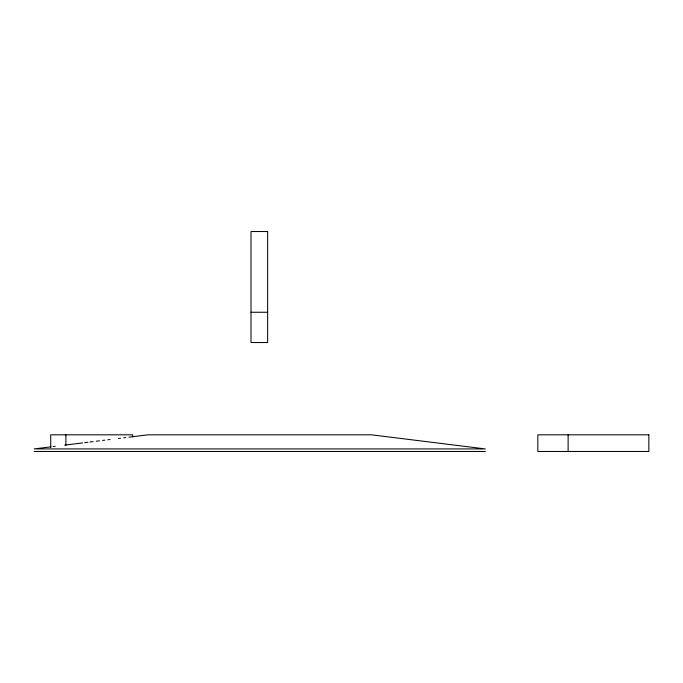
<?xml version="1.0" encoding="UTF-8"?>
<svg xmlns="http://www.w3.org/2000/svg" width="683" height="683" viewBox="0 0 683 683"><rect width="100%" height="100%" fill="white"/><g stroke="black" fill="none" stroke-linecap="round" stroke-linejoin="round"><path stroke-width="1.02" d="M51.003 446.836L34.15 448.919L485.297 448.919L371.535 434.823L147.912 434.823L128.95 437.171M53.112 446.571L55.221 446.306M64.697 445.137L82.6 442.917M84.709 442.652L87.868 442.26M89.977 442.003L93.136 441.611M96.294 441.218L99.453 440.825M102.612 440.433L104.721 440.176M107.88 439.784L109.989 439.519M118.415 438.477L120.524 438.213M123.683 437.829L125.792 437.564M251.002 312.259L267.651 312.259M34.15 451.472L485.297 451.472M568.119 434.823L568.119 451.472M132.707 436.907L132.707 434.823L50.713 434.823L50.713 447.314M65.892 434.823L65.892 445.231M267.651 231.528L251.002 231.528L251.002 342.533L267.651 342.533L267.651 231.528M648.85 434.823L537.837 434.823L537.837 451.472L648.85 451.472L648.85 434.823"/></g></svg>
